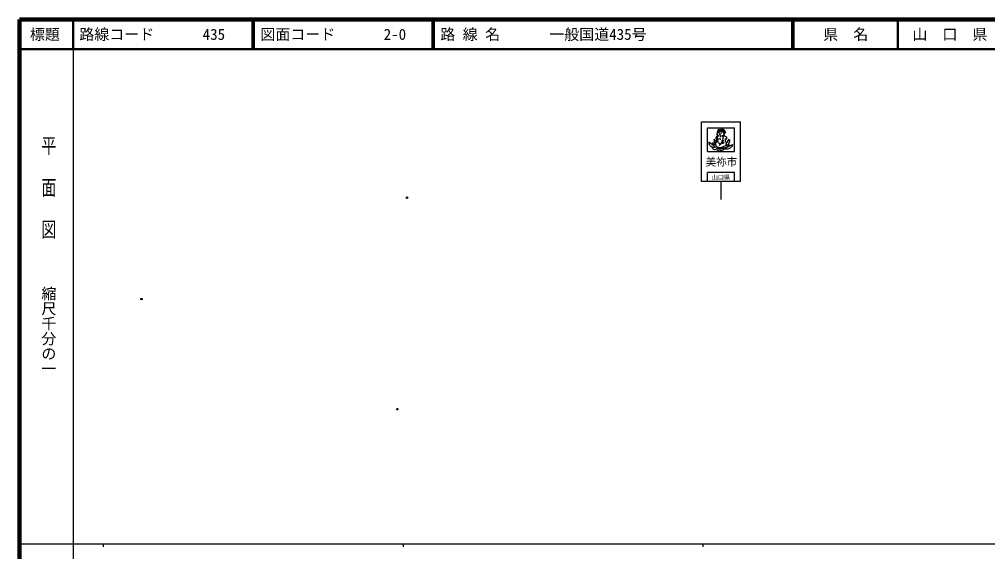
# Model space of a CAD drawing. Units: millimetres on the paper. Extents: x 40 to 680, y 20 to 380.
# Drawn here: x 40 to 363, y 202.4 to 380 of the extents above; entities that cross this region are included whole.
import ezdxf
from ezdxf.enums import TextEntityAlignment as Align

# ---------------------------------------------------------------- set-up
doc = ezdxf.new("R2010")
doc.units = ezdxf.units.MM
doc.header["$PDMODE"] = 32
doc.header["$PDSIZE"] = 0.5
doc.layers.add('S-OTRS', color=6, linetype='Continuous')
doc.layers.add('S-TTL-TXT', color=7, linetype='Continuous')
for name, color, linetype, lineweight in [('S-STR-STRC', 7, 'Continuous', 25), ('S-TTL', 2, 'Continuous', 140), ('S-TTL-BAND', 7, 'Continuous', 25), ('S-TTL-LINE', 7, 'Continuous', 50)]:
    doc.layers.add(name, color=color, linetype=linetype, lineweight=lineweight)
doc.styles.add('@ＭＳ ゴシック', font='')
doc.styles.add('ＭＳ ゴシック', font='')
doc.styles.get('@ＭＳ ゴシック').set_extended_font_data('@MS Gothic')
doc.styles.get('ＭＳ ゴシック').set_extended_font_data('MS Gothic')

msp = doc.modelspace()

# ---------------------------------------------------------------- linework, layer by layer
at = {"layer": 'S-OTRS'}
for p in [(169.273, 320.484), (80.742, 286.669), (166.077, 249.947)]:
    msp.add_point(p, dxfattribs=at)
at = {"layer": 'S-STR-STRC'}
for p, q in [((267.525, 325.862), (267.525, 345.862)), ((267.525, 345.862), (280.525, 345.862)), ((280.525, 325.862), (280.525, 345.862)), ((269.525, 343.862), (278.525, 343.862)), ((269.525, 335.862), (269.525, 343.862)), ((272.969, 342.756), (272.917, 342.686)), ((273.071, 342.989), (272.969, 342.756)), ((273.261, 343.162), (273.132, 343.065)), ((273.249, 342.616), (273.196, 342.564)), ((273.196, 342.564), (273.231, 342.547)), ((273.231, 342.547), (273.318, 342.581)), ((273.388, 342.616), (273.249, 342.616)), ((273.318, 342.581), (273.388, 342.634)), ((273.513, 343.192), (273.351, 343.192)), ((273.67, 343.18), (273.612, 343.187)), ((274.019, 343.22), (273.769, 343.182)), ((274.298, 343.242), (274.119, 343.23)), ((274.313, 342.547), (274.261, 342.564)), ((274.278, 342.564), (274.4, 342.564)), ((274.348, 342.529), (274.313, 342.547)), ((274.4, 342.529), (274.348, 342.529)), ((274.736, 343.152), (274.397, 343.233)), ((274.4, 342.564), (274.4, 342.529)), ((274.941, 343.035), (274.826, 343.112)), ((275.024, 342.871), (274.941, 343.035)), ((275.123, 342.71), (275.074, 342.784)), ((275.244, 342.535), (275.151, 342.669)), ((275.273, 342.3), (275.273, 342.444)), ((278.525, 335.862), (278.525, 343.862)), ((272.171, 339.005), (271.795, 340.049)), ((273.266, 342.18), (273.249, 342.232)), ((273.423, 342.18), (273.266, 342.18)), ((273.493, 342.215), (273.423, 342.18)), ((273.598, 341.657), (273.563, 341.569)), ((273.563, 341.569), (273.633, 341.499)), ((273.615, 341.796), (273.58, 341.744)), ((273.58, 341.744), (273.615, 341.691)), ((273.772, 341.691), (273.598, 341.657)), ((273.702, 341.831), (273.615, 341.796)), ((273.615, 341.691), (273.702, 341.691)), ((273.633, 341.499), (273.755, 341.499)), ((273.807, 341.814), (273.702, 341.831)), ((273.702, 341.691), (273.772, 341.691)), ((273.755, 341.499), (273.842, 341.552)), ((273.859, 341.761), (273.807, 341.814)), ((273.842, 341.552), (273.877, 341.587)), ((274.034, 342.25), (274.104, 342.18)), ((274.104, 342.18), (274.243, 342.145)), ((274.243, 342.145), (274.331, 342.18)), ((274.976, 342.075), (274.99, 342.252)), ((275.23, 342.225), (274.976, 342.075)), ((275.741, 338.525), (276.743, 340.007)), ((271.482, 337.94), (269.937, 339.047)), ((272.839, 337.335), (270.96, 337.251)), ((272.839, 337.397), (271.231, 338.88)), ((274.28, 337.377), (276.743, 338.379)), ((276.096, 337.397), (277.912, 338.295)), ((269.525, 335.862), (278.525, 335.862)), ((278.525, 328.862), (269.525, 328.862)), ((269.525, 325.862), (269.525, 328.862)), ((278.525, 325.862), (278.525, 328.862)), ((280.525, 325.862), (267.525, 325.862)), ((274.002, 325.862), (274.002, 319.862))]:
    msp.add_line(p, q, dxfattribs=at)
for points, knots in [([(272.847, 342.407), (272.831, 342.422), (272.801, 342.44), (272.777, 342.442), (272.708, 342.449), (272.725, 342.306), (272.725, 342.215), (272.725, 342.158), (272.771, 342.122), (272.774, 342.077), (272.779, 341.985), (272.73, 341.921), (272.706, 341.852), (272.682, 341.785), (272.597, 341.726), (272.62, 341.639), (272.638, 341.573), (272.662, 341.526), (272.725, 341.499), (272.757, 341.486), (272.777, 341.481), (272.812, 341.482)], [0, 0, 0, 0, 1, 1, 1, 2, 2, 2, 3, 3, 3, 4, 4, 4, 5, 5, 5, 6, 6, 6, 7, 7, 7, 7]), ([(273.009, 342.849), (272.996, 342.815), (272.97, 342.747), (272.934, 342.686), (272.817, 342.484), (272.893, 342.324), (272.865, 342.093), (272.838, 341.881), (272.723, 341.752), (272.795, 341.552), (272.879, 341.317), (273.097, 341.258), (273.318, 341.185)], [0, 0, 0, 0, 1, 1, 1, 2, 2, 2, 3, 3, 3, 4, 4, 4, 4]), ([(274.994, 342.302), (274.986, 342.346), (274.964, 342.475), (274.889, 342.547), (274.842, 342.591), (274.801, 342.623), (274.752, 342.64), (274.543, 342.713), (274.323, 342.671), (274.047, 342.687), (273.817, 342.702), (273.599, 342.734), (273.311, 342.719), (273.181, 342.712), (273.057, 342.688), (272.899, 342.646)], [0, 0, 0, 0, 1, 1, 1, 2, 2, 2, 3, 3, 3, 4, 4, 4, 5, 5, 5, 5]), ([(271.795, 340.049), (271.726, 339.854), (271.704, 339.773), (271.691, 339.59), (271.674, 339.36), (271.727, 339.231), (271.774, 339.005), (271.808, 338.84), (271.823, 338.783), (271.878, 338.587)], [0, 0, 0, 0, 1, 1, 1, 2, 2, 2, 3, 3, 3, 3]), ([(272.442, 339.736), (272.322, 339.434), (272.278, 339.324), (272.233, 339.047), (272.189, 338.773), (272.187, 338.613), (272.213, 338.337), (272.228, 338.173), (272.235, 338.11), (272.275, 337.919)], [0, 0, 0, 0, 1, 1, 1, 2, 2, 2, 3, 3, 3, 3]), ([(273.048, 341.281), (272.821, 341.192), (272.696, 341.143), (272.547, 340.968), (272.397, 340.792), (272.313, 340.655), (272.317, 340.425), (272.319, 340.298), (272.277, 340.139), (272.4, 340.112), (272.432, 340.105), (272.457, 340.102), (272.484, 340.112)], [0, 0, 0, 0, 1, 1, 1, 2, 2, 2, 3, 3, 3, 4, 4, 4, 4]), ([(272.547, 340.654), (272.512, 340.509), (272.5, 340.465), (272.484, 340.341), (272.47, 340.236), (272.464, 340.176), (272.463, 340.07), (272.461, 339.857), (272.465, 339.736), (272.505, 339.527), (272.535, 339.367), (272.545, 339.269), (272.63, 339.13), (272.679, 339.051), (272.703, 339.017), (272.776, 338.942)], [0, 0, 0, 0, 1, 1, 1, 2, 2, 2, 3, 3, 3, 4, 4, 4, 5, 5, 5, 5]), ([(273.069, 341.302), (272.909, 340.984), (272.825, 340.848), (272.797, 340.529), (272.777, 340.293), (272.803, 340.158), (272.839, 339.924), (272.887, 339.609), (272.884, 339.415), (273.027, 339.13), (273.219, 338.749), (273.456, 338.634), (273.841, 338.4)], [0, 0, 0, 0, 1, 1, 1, 2, 2, 2, 3, 3, 3, 4, 4, 4, 4]), ([(273.57, 340.299), (273.518, 340.22), (273.492, 340.186), (273.423, 340.132), (273.34, 340.067), (273.279, 340.035), (273.173, 340.028), (273.149, 340.027), (273.137, 340.025), (273.11, 340.028)], [0, 0, 0, 0, 1, 1, 1, 2, 2, 2, 3, 3, 3, 3]), ([(274.572, 341.176), (274.663, 340.909), (274.688, 340.786), (274.697, 340.529), (274.711, 340.142), (274.585, 339.931), (274.447, 339.569), (274.335, 339.279), (274.232, 339.135), (274.092, 338.859), (273.971, 338.621), (273.951, 338.456), (273.778, 338.253), (273.67, 338.126), (273.616, 338.074), (273.465, 337.961)], [0, 0, 0, 0, 1, 1, 1, 2, 2, 2, 3, 3, 3, 4, 4, 4, 5, 5, 5, 5]), ([(273.653, 341.051), (273.723, 341.019), (273.767, 340.995), (273.841, 341.009), (273.906, 341.022), (273.929, 341.062), (273.987, 341.093), (274.036, 341.118), (274.052, 341.127), (274.112, 341.156)], [0, 0, 0, 0, 1, 1, 1, 2, 2, 2, 3, 3, 3, 3]), ([(273.674, 340.926), (273.732, 340.887), (273.773, 340.847), (273.841, 340.863), (273.877, 340.871), (273.892, 340.889), (273.925, 340.905), (274.006, 340.946), (274.032, 340.958), (274.133, 341.009)], [0, 0, 0, 0, 1, 1, 1, 2, 2, 2, 3, 3, 3, 3]), ([(273.799, 340.258), (273.8, 340.176), (273.792, 340.056), (273.883, 340.028), (273.938, 340.011), (273.985, 340.026), (274.029, 340.049)], [0, 0, 0, 0, 1, 1, 1, 2, 2, 2, 2]), ([(274.924, 341.726), (274.903, 341.557), (274.897, 341.447), (274.784, 341.325), (274.693, 341.226), (274.616, 341.189), (274.488, 341.15), (274.421, 341.13), (274.392, 341.123), (274.313, 341.116)], [0, 0, 0, 0, 1, 1, 1, 2, 2, 2, 3, 3, 3, 3]), ([(274.718, 339.652), (274.641, 339.39), (274.621, 339.32), (274.551, 339.109), (274.496, 338.945), (274.407, 338.865), (274.405, 338.692), (274.404, 338.61), (274.405, 338.571), (274.426, 338.483)], [0, 0, 0, 0, 1, 1, 1, 2, 2, 2, 3, 3, 3, 3]), ([(274.697, 341.156), (275.033, 341.105), (275.156, 341.098), (275.428, 340.988), (275.597, 340.92), (275.764, 340.943), (275.845, 340.78), (275.958, 340.553), (275.925, 340.365), (275.825, 340.132), (275.724, 339.9), (275.583, 339.811), (275.365, 339.673)], [0, 0, 0, 0, 1, 1, 1, 2, 2, 2, 3, 3, 3, 4, 4, 4, 4]), ([(274.906, 339.172), (274.882, 338.994), (274.878, 338.941), (274.843, 338.796), (274.822, 338.706), (274.814, 338.674), (274.781, 338.567)], [0, 0, 0, 0, 1, 1, 1, 2, 2, 2, 2]), ([(274.851, 341.409), (274.854, 341.395), (274.872, 341.307), (274.924, 341.29), (274.976, 341.273), (275.017, 341.278), (275.064, 341.307), (275.141, 341.357), (275.167, 341.425), (275.168, 341.517), (275.17, 341.593), (275.102, 341.618), (275.081, 341.691), (275.067, 341.742), (275.08, 341.787), (275.096, 341.826), (275.127, 341.899), (275.219, 341.931), (275.256, 342.023), (275.289, 342.106), (275.285, 342.159), (275.273, 342.25)], [0, 0, 0, 0, 1, 1, 1, 2, 2, 2, 3, 3, 3, 4, 4, 4, 5, 5, 5, 6, 6, 6, 7, 7, 7, 7]), ([(275.511, 340.279), (275.41, 340.048), (275.346, 339.929), (275.365, 339.694), (275.38, 339.506), (275.438, 339.408), (275.511, 339.235), (275.577, 339.08), (275.695, 339.025), (275.72, 338.859), (275.76, 338.592), (275.717, 338.437), (275.678, 338.17), (275.664, 338.072), (275.66, 338.037), (275.637, 337.919)], [0, 0, 0, 0, 1, 1, 1, 2, 2, 2, 3, 3, 3, 4, 4, 4, 5, 5, 5, 5]), ([(276.743, 340.007), (276.811, 339.727), (276.836, 339.615), (276.827, 339.36), (276.817, 339.093), (276.794, 338.934), (276.681, 338.692), (276.598, 338.516), (276.548, 338.443), (276.409, 338.274)], [0, 0, 0, 0, 1, 1, 1, 2, 2, 2, 3, 3, 3, 3]), ([(269.937, 339.047), (269.96, 338.835), (269.972, 338.763), (270.02, 338.587), (270.082, 338.366), (270.112, 338.229), (270.25, 338.045), (270.382, 337.868), (270.504, 337.81), (270.688, 337.69), (270.841, 337.59), (270.937, 337.55), (271.106, 337.481), (271.316, 337.395), (271.447, 337.381), (271.67, 337.335), (271.75, 337.318), (271.776, 337.312), (271.875, 337.294)], [0, 0, 0, 0, 1, 1, 1, 2, 2, 2, 3, 3, 3, 4, 4, 4, 5, 5, 5, 6, 6, 6, 6]), ([(270.96, 337.251), (271.207, 336.93), (271.401, 336.661), (271.816, 336.604), (272.197, 336.551), (272.413, 336.721), (272.755, 336.896), (273.007, 337.025), (273.106, 337.092), (273.361, 337.293)], [0, 0, 0, 0, 1, 1, 1, 2, 2, 2, 3, 3, 3, 3]), ([(271.231, 338.88), (271.271, 338.595), (271.279, 338.485), (271.377, 338.253), (271.455, 338.072), (271.508, 337.972), (271.628, 337.815), (271.8, 337.589), (271.923, 337.527), (272.192, 337.356)], [0, 0, 0, 0, 1, 1, 1, 2, 2, 2, 3, 3, 3, 3]), ([(272.505, 336.771), (272.555, 336.615), (272.589, 336.518), (272.714, 336.416), (272.846, 336.309), (272.961, 336.288), (273.131, 336.291), (273.314, 336.294), (273.408, 336.356), (273.57, 336.458)], [0, 0, 0, 0, 1, 1, 1, 2, 2, 2, 3, 3, 3, 3]), ([(272.839, 337.397), (273.067, 337.33), (273.154, 337.315), (273.361, 337.293), (273.719, 337.254), (273.873, 337.302), (274.28, 337.377)], [0, 0, 0, 0, 1, 1, 1, 2, 2, 2, 2]), ([(274.175, 337.126), (274.021, 336.928), (273.88, 336.719), (273.611, 336.729), (273.4, 336.738), (273.272, 336.842), (273.131, 336.98)], [0, 0, 0, 0, 1, 1, 1, 2, 2, 2, 2]), ([(273.57, 336.458), (273.699, 336.387), (273.755, 336.363), (273.883, 336.333), (274.05, 336.294), (274.151, 336.313), (274.321, 336.333), (274.496, 336.353), (274.612, 336.341), (274.76, 336.437), (274.866, 336.506), (274.911, 336.556), (274.989, 336.667)], [0, 0, 0, 0, 1, 1, 1, 2, 2, 2, 3, 3, 3, 4, 4, 4, 4]), ([(276.743, 338.379), (276.689, 338.232), (276.662, 338.184), (276.597, 338.065), (276.455, 337.806), (276.349, 337.664), (276.117, 337.481), (275.77, 337.207), (275.513, 337.09), (275.073, 337.042), (274.723, 337.005), (274.546, 337.033), (274.175, 337.126)], [0, 0, 0, 0, 1, 1, 1, 2, 2, 2, 3, 3, 3, 4, 4, 4, 4]), ([(277.912, 338.295), (277.893, 338.111), (277.867, 338.035), (277.808, 337.878), (277.681, 337.542), (277.494, 337.404), (277.223, 337.168), (276.935, 336.916), (276.718, 336.822), (276.346, 336.729), (275.95, 336.63), (275.71, 336.613), (275.303, 336.646), (275.078, 336.664), (274.949, 336.69), (274.739, 336.771), (274.496, 336.865), (274.405, 336.944), (274.175, 337.126)], [0, 0, 0, 0, 1, 1, 1, 2, 2, 2, 3, 3, 3, 4, 4, 4, 5, 5, 5, 6, 6, 6, 6])]:
    msp.add_open_spline(points, degree=3, knots=knots, dxfattribs=at)
for p in [(273.249, 342.843), (273.33, 343.108), (273.545, 343), (273.755, 342.773), (274.016, 343.035), (274.278, 342.826), (274.29, 343.212), (274.418, 343), (274.715, 342.756), (274.749, 343.108), (274.994, 342.302), (275, 342.815), (275.167, 342.523), (275.229, 342.272)]:
    msp.add_point(p, dxfattribs=at)
at = {"layer": 'S-TTL'}
for p, q in [((40, 380), (40, 20)), ((680, 380), (40, 380)), ((40, 380), (40, 20)), ((680, 380), (40, 380))]:
    msp.add_line(p, q, dxfattribs=at)
at = {"layer": 'S-TTL-BAND'}
for p, q in [((58, 370), (58, 20)), ((58, 370), (58, 20)), ((40, 205), (579, 205)), ((40, 205), (579, 205)), ((68, 205), (68, 204)), ((68, 205), (68, 204)), ((168, 205), (168, 204)), ((168, 205), (168, 204)), ((268, 205), (268, 204)), ((268, 205), (268, 204))]:
    msp.add_line(p, q, dxfattribs=at)
at = {"layer": 'S-TTL-LINE'}
for p, q in [((58, 380), (58, 370)), ((58, 380), (58, 370)), ((117.75, 380), (117.75, 370)), ((117.75, 380), (117.75, 370)), ((118.25, 380), (118.25, 370)), ((118.25, 380), (118.25, 370)), ((177.75, 380), (177.75, 370)), ((177.75, 380), (177.75, 370)), ((178.25, 380), (178.25, 370)), ((178.25, 380), (178.25, 370)), ((297.75, 380), (297.75, 370)), ((297.75, 380), (297.75, 370)), ((298.25, 380), (298.25, 370)), ((298.25, 380), (298.25, 370)), ((333, 380), (333, 370)), ((333, 380), (333, 370)), ((40, 370), (680, 370)), ((40, 370), (680, 370))]:
    msp.add_line(p, q, dxfattribs=at)

# ---------------------------------------------------------------- texts
at = {"layer": 'S-STR-STRC', "style": 'ＭＳ ゴシック'}
for s, height, p in [('美祢市', 2.566, (274.171, 332.454)), ('山口県', 1.466, (274.002, 327.323))]:
    msp.add_text(s, height=height, dxfattribs=at).set_placement(p, align=Align.MIDDLE_CENTER)
at = {"layer": 'S-TTL-BAND', "style": '@ＭＳ ゴシック', "width": 1.4}
msp.add_text('平  面  図', height=3.666, rotation=270, dxfattribs=at).set_placement((49.777, 306.475), align=Align.MIDDLE_RIGHT)
msp.add_text('平  面  図', height=3.666, rotation=270, dxfattribs=at).set_placement((49.777, 306.475), align=Align.MIDDLE_RIGHT)
at = {"layer": 'S-TTL-BAND', "style": '@ＭＳ ゴシック'}
msp.add_text('縮尺千分の一', height=3.666, rotation=270, dxfattribs=at).set_placement((49.777, 261.03), align=Align.MIDDLE_RIGHT)
msp.add_text('縮尺千分の一', height=3.666, rotation=270, dxfattribs=at).set_placement((49.777, 261.03), align=Align.MIDDLE_RIGHT)
at = {"layer": 'S-TTL-TXT', "style": 'ＭＳ ゴシック'}
for s, p in [('標題', (48.5, 375)), ('標題', (48.5, 375)), ('県\u3000名', (315.625, 375)), ('県\u3000名', (315.625, 375)), ('山\u3000口\u3000県', (350.375, 375)), ('山\u3000口\u3000県', (350.375, 375))]:
    msp.add_text(s, height=3.666, dxfattribs=at).set_placement(p, align=Align.MIDDLE_CENTER)
for s, p in [('路線コード', (60, 375)), ('路線コード', (60, 375)), ('435', (101.142, 375)), ('図面コード', (120.38, 375)), ('図面コード', (120.38, 375)), ('2-0', (161.521, 375)), ('路 線 名', (180.38, 375)), ('路 線 名', (180.38, 375)), ('一般国道435号', (216.734, 375))]:
    msp.add_text(s, height=3.666, dxfattribs=at).set_placement(p, align=Align.MIDDLE_LEFT)

doc.saveas('drawing.dxf')
